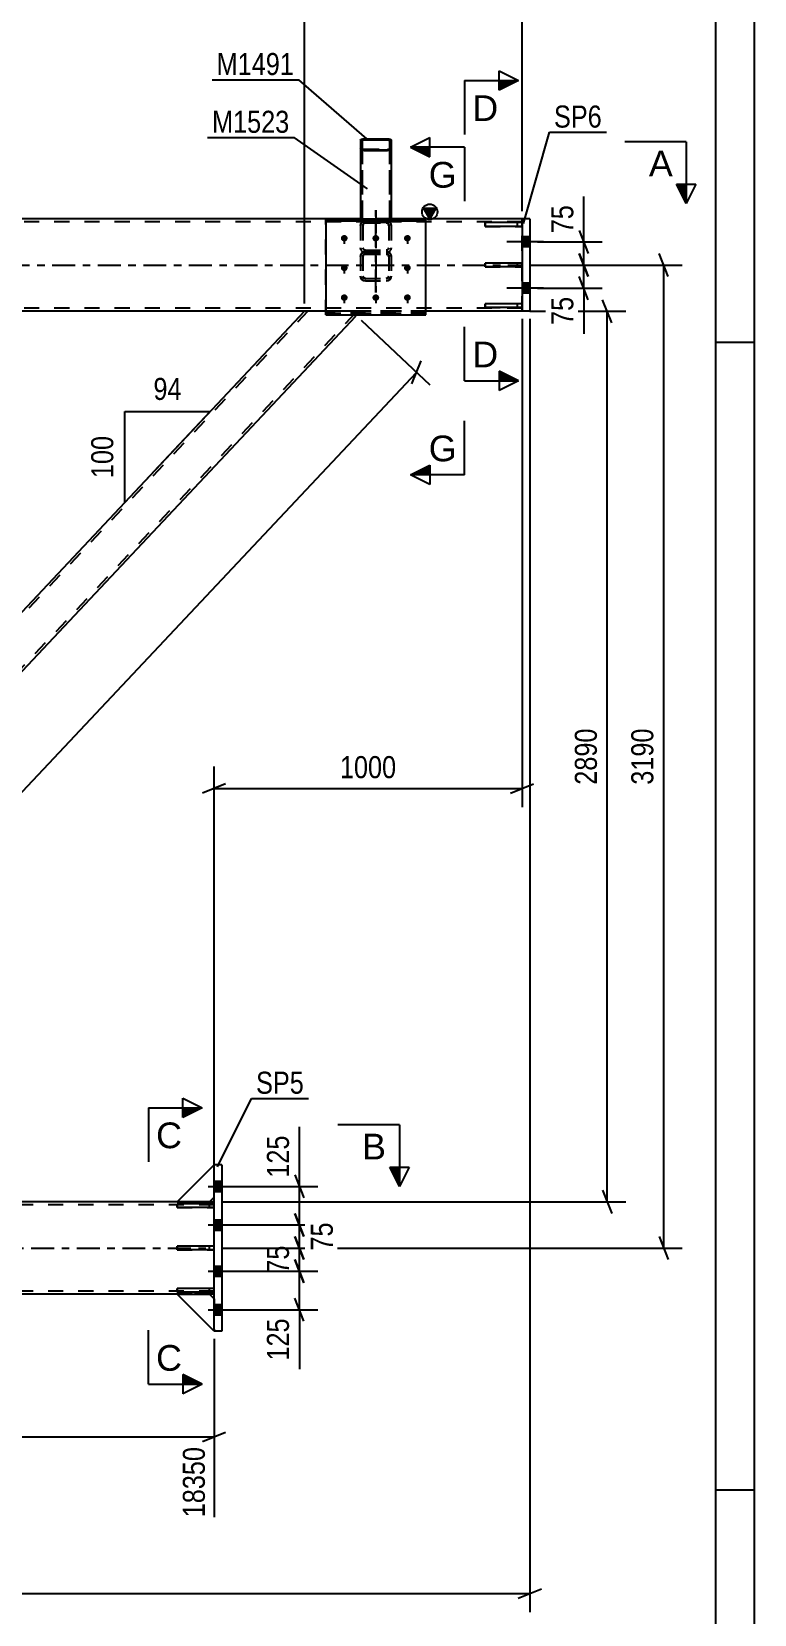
# Model space of a CAD drawing. Header units: millimetres. Extents: x -93 to 748, y -457 to 137.
# Drawn here: x 654.3 to 748.2, y -175.1 to 30.3 of the extents above; entities that cross this region are included whole.
import ezdxf

# ---------------------------------------------------------------- set-up
doc = ezdxf.new("R2010")
doc.units = ezdxf.units.MM
doc.linetypes.add('DXK_LINE_DOT2', pattern=[3.9198, 1.9599, -1.9599])
doc.linetypes.add('DXK_LINE_DOT3', pattern=[5.9187, 2.979, -0.9799, 0.9799, -0.9799])
doc.styles.add('Arial', font='ARIAL.TTF', dxfattribs={"height": 0.2})
doc.styles.add('Arial Narrow', font='ARIALN.TTF', dxfattribs={"height": 0.2})

# ---------------------------------------------------------------- blocks, each defined once
blk = doc.blocks.new('Unknown-761532223-1162')
at = {"color": 5, "linetype": 'Continuous'}
for p, q in [((748.16, -457.04), (748.16, 136.96)), ((743.16, -452.04), (743.16, 131.96)), ((748.16, -10.04), (743.16, -10.04)), ((748.16, -159.04), (743.16, -159.04))]:
    blk.add_line(p, q, dxfattribs=at)
blk = doc.blocks.new('Part-761532223-1603 - 1399')
at = {"color": 7, "linetype": 'DXK_LINE_DOT2'}
for p, q in [((718, -5.02), (713.2, -5.02)), ((713.2, -5.02), (713.2, -5.5)), ((713.2, -5.5), (718, -5.5)), ((717.4, -5.5), (717.4, -5.02)), ((718, -5.5), (718, -5.02))]:
    blk.add_line(p, q, dxfattribs=at)
blk = doc.blocks.new('Part-761532223-1457 - 1399')
at = {"color": 2, "linetype": 'Continuous'}
for p, q in [((697.04, 16.23), (697, 16.16)), ((697, 16.16), (697, 5.95)), ((697, 15.05), (697.04, 14.99)), ((697.14, 16.28), (697.04, 16.23)), ((697.04, 14.99), (697.14, 14.93)), ((697.3, 16.32), (697.14, 16.28)), ((697.14, 14.93), (697.3, 14.89)), ((697.24, 16.16), (697.26, 16.19)), ((697.24, 16.16), (697.24, 15.05)), ((697.26, 15.02), (697.24, 15.05)), ((697.26, 16.19), (697.31, 16.22)), ((697.31, 14.99), (697.26, 15.02)), ((697.48, 16.33), (697.3, 16.32)), ((697.3, 14.89), (697.48, 14.88)), ((697.31, 16.22), (697.39, 16.24)), ((697.39, 14.97), (697.31, 14.99)), ((697.39, 16.24), (697.48, 16.25)), ((697.48, 14.97), (697.39, 14.97)), ((697.48, 16.33), (700.52, 16.33)), ((697.48, 16.25), (700.52, 16.25)), ((697.48, 14.97), (700.52, 14.97)), ((697.48, 14.88), (700.52, 14.88)), ((700.7, 16.32), (700.52, 16.33)), ((700.52, 16.25), (700.61, 16.24)), ((700.61, 14.97), (700.52, 14.97)), ((700.52, 14.88), (700.7, 14.89)), ((700.61, 16.24), (700.69, 16.22)), ((700.69, 14.99), (700.61, 14.97)), ((700.69, 16.22), (700.74, 16.19)), ((700.74, 15.02), (700.69, 14.99)), ((700.86, 16.28), (700.7, 16.32)), ((700.7, 14.89), (700.86, 14.93)), ((700.74, 16.19), (700.76, 16.16)), ((700.76, 15.05), (700.74, 15.02)), ((700.76, 16.16), (700.76, 15.05)), ((700.96, 16.23), (700.86, 16.28)), ((700.86, 14.93), (700.96, 14.99)), ((701, 16.16), (700.96, 16.23)), ((700.96, 14.99), (701, 15.05)), ((701, 16.16), (701, 5.95))]:
    blk.add_line(p, q, dxfattribs=at)
at = {"color": 7, "linetype": 'DXK_LINE_DOT2'}
for p, q in [((697.24, 15.05), (697.24, 5.69)), ((700.76, 15.05), (700.76, 5.69)), ((701, 6), (697, 6)), ((697, 5.95), (697, 5.69)), ((697, 5.83), (697.24, 5.83)), ((697.04, 5.62), (697, 5.69)), ((697.14, 5.56), (697.04, 5.62)), ((697.3, 5.53), (697.14, 5.56)), ((697.24, 5.69), (697.26, 5.65)), ((697.26, 5.65), (697.31, 5.63)), ((697.48, 5.51), (697.3, 5.53)), ((697.31, 5.63), (697.39, 5.61)), ((697.39, 5.61), (697.48, 5.6)), ((697.48, 5.6), (700.52, 5.6)), ((700.52, 5.51), (697.48, 5.51)), ((700.52, 5.6), (700.61, 5.61)), ((700.7, 5.53), (700.52, 5.51)), ((700.61, 5.61), (700.69, 5.63)), ((700.69, 5.63), (700.74, 5.65)), ((700.86, 5.56), (700.7, 5.53)), ((700.74, 5.65), (700.76, 5.69)), ((700.76, 5.83), (701, 5.83)), ((700.96, 5.62), (700.86, 5.56)), ((701, 5.69), (700.96, 5.62)), ((701, 5.95), (701, 5.69))]:
    blk.add_line(p, q, dxfattribs=at)
blk = doc.blocks.new('Part-761532223-1462 - 1399')
at = {"color": 2, "linetype": 'Continuous'}
for p, q in [((697, 16.22), (697.04, 16.29)), ((697, 16.22), (697, 6)), ((697.04, 16.29), (697.14, 16.35)), ((697.14, 16.35), (697.3, 16.38)), ((697.3, 16.38), (697.48, 16.4)), ((697.48, 16.4), (700.52, 16.4)), ((700.52, 16.4), (700.7, 16.38)), ((700.7, 16.38), (700.86, 16.35)), ((700.86, 16.35), (700.96, 16.29)), ((700.96, 16.29), (701, 16.22)), ((701, 16.22), (701, 16.16))]:
    blk.add_line(p, q, dxfattribs=at)
at = {"color": 7, "linetype": 'DXK_LINE_DOT2'}
for p, q in [((697.04, 15.05), (697, 15.12)), ((697.14, 14.99), (697.04, 15.05)), ((697.3, 14.95), (697.14, 14.99)), ((697.26, 16.26), (697.24, 16.22)), ((697.24, 16.22), (697.24, 5.68)), ((697.24, 15.12), (697.26, 15.08)), ((697.31, 16.28), (697.26, 16.26)), ((697.26, 15.08), (697.31, 15.05)), ((697.48, 14.94), (697.3, 14.95)), ((697.39, 16.3), (697.31, 16.28)), ((697.31, 15.05), (697.39, 15.04)), ((697.48, 16.31), (697.39, 16.3)), ((697.39, 15.04), (697.48, 15.03)), ((697.48, 16.31), (700.52, 16.31)), ((697.48, 15.03), (700.52, 15.03)), ((697.48, 14.94), (700.52, 14.94)), ((700.61, 16.3), (700.52, 16.31)), ((700.52, 15.03), (700.61, 15.04)), ((700.7, 14.95), (700.52, 14.94)), ((700.69, 16.28), (700.61, 16.3)), ((700.61, 15.04), (700.69, 15.05)), ((700.74, 16.26), (700.69, 16.28)), ((700.69, 15.05), (700.74, 15.08)), ((700.86, 14.99), (700.7, 14.95)), ((700.76, 16.22), (700.74, 16.26)), ((700.74, 15.08), (700.76, 15.12)), ((700.76, 16.22), (700.76, 5.68)), ((700.96, 15.05), (700.86, 14.99)), ((701, 15.12), (700.96, 15.05)), ((701, 16.16), (701, 5.68)), ((701, 6), (697, 6)), ((697, 6), (697, 5.68)), ((697, 5.83), (697.24, 5.83)), ((697, 5.68), (697.04, 5.61)), ((697.04, 5.61), (697.14, 5.56)), ((697.14, 5.56), (697.3, 5.52)), ((697.26, 5.65), (697.24, 5.68)), ((697.31, 5.62), (697.26, 5.65)), ((697.3, 5.52), (697.48, 5.51)), ((697.39, 5.6), (697.31, 5.62)), ((697.48, 5.59), (697.39, 5.6)), ((697.48, 5.59), (700.52, 5.59)), ((697.48, 5.51), (700.52, 5.51)), ((700.61, 5.6), (700.52, 5.59)), ((700.52, 5.51), (700.7, 5.52)), ((700.69, 5.62), (700.61, 5.6)), ((700.74, 5.65), (700.69, 5.62)), ((700.7, 5.52), (700.86, 5.56)), ((700.76, 5.68), (700.74, 5.65)), ((700.76, 5.83), (701, 5.83)), ((700.86, 5.56), (700.96, 5.61)), ((700.96, 5.61), (701, 5.68))]:
    blk.add_line(p, q, dxfattribs=at)
blk = doc.blocks.new('Part-761532223-1617 - 1399')
at = {"color": 2, "linetype": 'Continuous'}
for p, q in [((673.2, -133.6), (677.4, -133.6)), ((678, -138.4), (673.2, -133.6)), ((677.4, -133.6), (678, -134.2))]:
    blk.add_line(p, q, dxfattribs=at)
at = {"color": 7, "linetype": 'DXK_LINE_DOT2'}
for p, q in [((678, -134.2), (678, -134.2)), ((678, -134.2), (678, -138.4)), ((678, -138.4), (678, -138.4))]:
    blk.add_line(p, q, dxfattribs=at)
blk = doc.blocks.new('Part-761532223-1629 - 1399')
at = {"color": 2, "linetype": 'Continuous'}
for p, q in [((705.5, 5.95), (692.5, 5.95)), ((692.5, 5.95), (692.5, -6.48)), ((692.5, 5.73), (705.5, 5.73)), ((705.5, -6.48), (705.5, 5.95)), ((692.5, -6.48), (705.5, -6.48))]:
    blk.add_line(p, q, dxfattribs=at)
at = {"color": 7, "linetype": 'DXK_LINE_DOT2'}
blk.add_line((692.5, -6.27), (705.5, -6.27), dxfattribs=at)
blk = doc.blocks.new('Part-761532223-1611 - 1399')
at = {"color": 2, "linetype": 'Continuous'}
for p, q in [((678, -116.8), (673.2, -121.6)), ((678, -121), (677.4, -121.6)), ((677.4, -121.6), (673.2, -121.6))]:
    blk.add_line(p, q, dxfattribs=at)
at = {"color": 7, "linetype": 'DXK_LINE_DOT2'}
for p, q in [((678, -121), (678, -116.8)), ((678, -116.8), (678, -116.8)), ((678, -116.8), (678, -116.8)), ((678, -121), (678, -121)), ((678, -121), (678, -121))]:
    blk.add_line(p, q, dxfattribs=at)
blk = doc.blocks.new('Bolt-761532223-1495 - 1399')
at = {"linetype": 'Continuous'}
for points in [[(678, -118.94), (678, -120.26), (679, -120.26), (679, -118.94)], [(678, -118.94), (678, -120.26), (679, -120.26), (679, -118.94)], [(678, -118.94), (678, -120.26), (679, -120.26), (679, -118.94)], [(678, -123.94), (678, -125.26), (679, -125.26), (679, -123.94)], [(678, -123.94), (678, -125.26), (679, -125.26), (679, -123.94)], [(678, -129.94), (678, -131.26), (679, -131.26), (679, -129.94)], [(678, -129.94), (678, -131.26), (679, -131.26), (679, -129.94)], [(678, -134.94), (678, -136.26), (679, -136.26), (679, -134.94)], [(678, -134.94), (678, -136.26), (679, -136.26), (679, -134.94)], [(678, -134.94), (678, -136.26), (679, -136.26), (679, -134.94)]]:
    blk.add_hatch(color=1, dxfattribs=at).paths.add_polyline_path(points)
at = {"color": 1, "linetype": 'Continuous'}
for p, q in [((678, -118.94), (679, -118.94)), ((678, -118.94), (679, -118.94)), ((678, -118.94), (679, -118.94)), ((677.24, -119.6), (682, -119.6)), ((677.24, -119.6), (682, -119.6)), ((677.24, -119.6), (682, -119.6)), ((678, -120.26), (679, -120.26)), ((678, -120.26), (679, -120.26)), ((678, -120.26), (679, -120.26)), ((677.24, -124.6), (682, -124.6)), ((677.24, -124.6), (682, -124.6)), ((678, -123.94), (679, -123.94)), ((678, -123.94), (679, -123.94)), ((678, -125.26), (679, -125.26)), ((678, -125.26), (679, -125.26)), ((677.24, -130.6), (682, -130.6)), ((677.24, -130.6), (682, -130.6)), ((678, -129.94), (679, -129.94)), ((678, -129.94), (679, -129.94)), ((678, -131.26), (679, -131.26)), ((678, -131.26), (679, -131.26)), ((678, -134.94), (679, -134.94)), ((678, -134.94), (679, -134.94)), ((678, -134.94), (679, -134.94)), ((677.24, -135.6), (682, -135.6)), ((677.24, -135.6), (682, -135.6)), ((677.24, -135.6), (682, -135.6)), ((678, -136.26), (679, -136.26)), ((678, -136.26), (679, -136.26)), ((678, -136.26), (679, -136.26))]:
    blk.add_line(p, q, dxfattribs=at)
blk = doc.blocks.new('Bolt-761532223-1496 - 1399')
at = {"linetype": 'Continuous'}
for points in [[(718, 3.66), (718, 2.34), (719, 2.34), (719, 3.66)], [(718, 3.66), (718, 2.34), (719, 2.34), (719, 3.66)], [(718, -2.34), (718, -3.66), (719, -3.66), (719, -2.34)], [(718, -2.34), (718, -3.66), (719, -3.66), (719, -2.34)]]:
    blk.add_hatch(color=1, dxfattribs=at).paths.add_polyline_path(points)
at = {"color": 1, "linetype": 'Continuous'}
for p, q in [((720.76, 3), (716, 3)), ((720.76, 3), (716, 3)), ((719, 3.66), (718, 3.66)), ((719, 3.66), (718, 3.66)), ((719, 2.34), (718, 2.34)), ((719, 2.34), (718, 2.34)), ((720.76, -3), (716, -3)), ((720.76, -3), (716, -3)), ((719, -2.34), (718, -2.34)), ((719, -2.34), (718, -2.34)), ((719, -3.66), (718, -3.66)), ((719, -3.66), (718, -3.66))]:
    blk.add_line(p, q, dxfattribs=at)
blk = doc.blocks.new('Bolt-761532223-1499 - 1399')
at = {"color": 1, "linetype": 'DXK_LINE_DOT2'}
for p, q in [((694.9, 3.87), (694.9, 2.74)), ((699, 3.87), (699, 2.74)), ((703.1, 3.87), (703.1, 2.74)), ((694.9, 0.02), (694.9, -1.12)), ((703.1, 0.02), (703.1, -1.12)), ((694.9, -3.83), (694.9, -4.97)), ((699, -3.83), (699, -4.97)), ((703.1, -3.83), (703.1, -4.97))]:
    blk.add_line(p, q, dxfattribs=at)
blk = doc.blocks.new('Bolt-761532223-1500 - 1399')
at = {"linetype": 'Continuous'}
for points in [[(694.9, 3.89), (694.99, 3.88), (695.08, 3.85), (695.16, 3.81), (695.23, 3.75), (695.28, 3.68), (695.32, 3.6), (695.34, 3.52), (695.34, 3.43), (695.32, 3.35), (695.28, 3.27), (695.23, 3.2), (695.16, 3.14), (695.08, 3.1), (694.99, 3.07), (694.9, 3.06), (694.81, 3.07), (694.72, 3.1), (694.64, 3.14), (694.57, 3.2), (694.52, 3.27), (694.48, 3.35), (694.46, 3.43), (694.46, 3.52), (694.48, 3.6), (694.52, 3.68), (694.57, 3.75), (694.64, 3.81), (694.72, 3.85), (694.81, 3.88)], [(699, 3.89), (699.09, 3.88), (699.18, 3.85), (699.26, 3.81), (699.33, 3.75), (699.38, 3.68), (699.42, 3.6), (699.44, 3.52), (699.44, 3.43), (699.42, 3.35), (699.38, 3.27), (699.33, 3.2), (699.26, 3.14), (699.18, 3.1), (699.09, 3.07), (699, 3.06), (698.91, 3.07), (698.82, 3.1), (698.74, 3.14), (698.67, 3.2), (698.62, 3.27), (698.58, 3.35), (698.56, 3.43), (698.56, 3.52), (698.58, 3.6), (698.62, 3.68), (698.67, 3.75), (698.74, 3.81), (698.82, 3.85), (698.91, 3.88)], [(703.1, 3.89), (703.19, 3.88), (703.28, 3.85), (703.36, 3.81), (703.43, 3.75), (703.48, 3.68), (703.52, 3.6), (703.54, 3.52), (703.54, 3.43), (703.52, 3.35), (703.48, 3.27), (703.43, 3.2), (703.36, 3.14), (703.28, 3.1), (703.19, 3.07), (703.1, 3.06), (703.01, 3.07), (702.92, 3.1), (702.84, 3.14), (702.77, 3.2), (702.72, 3.27), (702.68, 3.35), (702.66, 3.43), (702.66, 3.52), (702.68, 3.6), (702.72, 3.68), (702.77, 3.75), (702.84, 3.81), (702.92, 3.85), (703.01, 3.88)], [(694.9, 0.04), (694.99, 0.03), (695.08, 0), (695.16, -0.04), (695.23, -0.1), (695.28, -0.17), (695.32, -0.25), (695.34, -0.33), (695.34, -0.42), (695.32, -0.5), (695.28, -0.58), (695.23, -0.65), (695.16, -0.71), (695.08, -0.75), (694.99, -0.78), (694.9, -0.79), (694.81, -0.78), (694.72, -0.75), (694.64, -0.71), (694.57, -0.65), (694.52, -0.58), (694.48, -0.5), (694.46, -0.42), (694.46, -0.33), (694.48, -0.25), (694.52, -0.17), (694.57, -0.1), (694.64, -0.04), (694.72, 0), (694.81, 0.03)], [(703.1, 0.04), (703.19, 0.03), (703.28, 0), (703.36, -0.04), (703.43, -0.1), (703.48, -0.17), (703.52, -0.25), (703.54, -0.33), (703.54, -0.42), (703.52, -0.5), (703.48, -0.58), (703.43, -0.65), (703.36, -0.71), (703.28, -0.75), (703.19, -0.78), (703.1, -0.79), (703.01, -0.78), (702.92, -0.75), (702.84, -0.71), (702.77, -0.65), (702.72, -0.58), (702.68, -0.5), (702.66, -0.42), (702.66, -0.33), (702.68, -0.25), (702.72, -0.17), (702.77, -0.1), (702.84, -0.04), (702.92, 0), (703.01, 0.03)], [(694.9, -3.82), (694.99, -3.82), (695.08, -3.85), (695.16, -3.89), (695.23, -3.95), (695.28, -4.02), (695.32, -4.1), (695.34, -4.19), (695.34, -4.27), (695.32, -4.36), (695.28, -4.44), (695.23, -4.51), (695.16, -4.56), (695.08, -4.61), (694.99, -4.63), (694.9, -4.64), (694.81, -4.63), (694.72, -4.61), (694.64, -4.56), (694.57, -4.51), (694.52, -4.44), (694.48, -4.36), (694.46, -4.27), (694.46, -4.19), (694.48, -4.1), (694.52, -4.02), (694.57, -3.95), (694.64, -3.89), (694.72, -3.85), (694.81, -3.82)], [(699, -3.82), (699.09, -3.82), (699.18, -3.85), (699.26, -3.89), (699.33, -3.95), (699.38, -4.02), (699.42, -4.1), (699.44, -4.19), (699.44, -4.27), (699.42, -4.36), (699.38, -4.44), (699.33, -4.51), (699.26, -4.56), (699.18, -4.61), (699.09, -4.63), (699, -4.64), (698.91, -4.63), (698.82, -4.61), (698.74, -4.56), (698.67, -4.51), (698.62, -4.44), (698.58, -4.36), (698.56, -4.27), (698.56, -4.19), (698.58, -4.1), (698.62, -4.02), (698.67, -3.95), (698.74, -3.89), (698.82, -3.85), (698.91, -3.82)], [(703.1, -3.82), (703.19, -3.82), (703.28, -3.85), (703.36, -3.89), (703.43, -3.95), (703.48, -4.02), (703.52, -4.1), (703.54, -4.19), (703.54, -4.27), (703.52, -4.36), (703.48, -4.44), (703.43, -4.51), (703.36, -4.56), (703.28, -4.61), (703.19, -4.63), (703.1, -4.64), (703.01, -4.63), (702.92, -4.61), (702.84, -4.56), (702.77, -4.51), (702.72, -4.44), (702.68, -4.36), (702.66, -4.27), (702.66, -4.19), (702.68, -4.1), (702.72, -4.02), (702.77, -3.95), (702.84, -3.89), (702.92, -3.85), (703.01, -3.82)]]:
    blk.add_hatch(color=1, dxfattribs=at).paths.add_polyline_path(points)
at = {"color": 1, "linetype": 'Continuous'}
for p, q in [((694.9, 3.87), (694.9, 2.74)), ((699, 3.87), (699, 2.74)), ((703.1, 3.87), (703.1, 2.74)), ((694.9, 0.02), (694.9, -1.12)), ((703.1, 0.02), (703.1, -1.12)), ((694.9, -3.83), (694.9, -4.97)), ((699, -3.83), (699, -4.97)), ((703.1, -3.83), (703.1, -4.97))]:
    blk.add_line(p, q, dxfattribs=at)
blk = doc.blocks.new('Part-761532223-1605 - 1399')
at = {"color": 7, "linetype": 'DXK_LINE_DOT2'}
for p, q in [((718, 0.24), (713.2, 0.24)), ((713.2, 0.24), (713.2, -0.24)), ((717.4, -0.24), (717.4, 0.24)), ((718, -0.24), (718, 0.24)), ((713.2, -0.24), (718, -0.24))]:
    blk.add_line(p, q, dxfattribs=at)
blk = doc.blocks.new('Part-761532223-1587 - 1399')
at = {"color": 7, "linetype": 'DXK_LINE_DOT2'}
for p, q in [((678, -122), (-56, -122)), ((678, -121.6), (-18.36, -121.6)), ((677.4, -121.6), (673.2, -121.6)), ((678, -133.6), (678, -121.6)), ((678, -133.2), (-56, -133.2)), ((678, -133.6), (-36.75, -133.6)), ((677.4, -133.6), (673.2, -133.6))]:
    blk.add_line(p, q, dxfattribs=at)
at = {"color": 2, "linetype": 'Continuous'}
for p, q in [((673.2, -121.6), (456.6, -121.6)), ((678, -121.6), (677.4, -121.6)), ((673.2, -133.6), (465.5, -133.6)), ((678, -133.6), (677.4, -133.6))]:
    blk.add_line(p, q, dxfattribs=at)
at = {"color": 7, "linetype": 'DXK_LINE_DOT3'}
blk.add_line((-56, -127.6), (678, -127.6), dxfattribs=at)
blk = doc.blocks.new('Part-761532223-1602 - 1399')
at = {"linetype": 'Continuous'}
blk.add_hatch(color=2, dxfattribs=at).paths.add_polyline_path([(706, 6), (705.2, 7.4), (706.8, 7.4)])
at = {"color": 2, "linetype": 'Continuous'}
for p, q in [((706, 6), (705.2, 7.4)), ((705.2, 7.4), (706.8, 7.4)), ((706.8, 7.4), (706, 6)), ((697, 6), (461, 6)), ((718, 6), (701, 6)), ((692.5, -6), (465.5, -6)), ((718, -6), (705.5, -6))]:
    blk.add_line(p, q, dxfattribs=at)
at = {"color": 7, "linetype": 'DXK_LINE_DOT2'}
for p, q in [((718, 5.6), (0, 5.6)), ((701, 6), (697, 6)), ((718, -6), (718, 6)), ((718, -5.6), (0, -5.6)), ((718, -6), (328.48, -6)), ((705.5, -6), (692.5, -6))]:
    blk.add_line(p, q, dxfattribs=at)
at = {"color": 7, "linetype": 'DXK_LINE_DOT3'}
blk.add_line((0, 0), (718, 0), dxfattribs=at)
at = {"color": 2, "linetype": 'Continuous'}
blk.add_circle((706, 6.9), 1, dxfattribs=at)
blk = doc.blocks.new('Part-761532223-1604 - 1399')
at = {"color": 7, "linetype": 'DXK_LINE_DOT2'}
for p, q in [((718, 5.5), (713.2, 5.5)), ((713.2, 5.5), (713.2, 5.02)), ((713.2, 5.02), (718, 5.02)), ((717.4, 5.02), (717.4, 5.5)), ((718, 5.02), (718, 5.5))]:
    blk.add_line(p, q, dxfattribs=at)
blk = doc.blocks.new('Part-761532223-1606 - 1399')
at = {"color": 2, "linetype": 'Continuous'}
for p, q in [((713.2, -5.5), (713.2, -5.02)), ((718, -5.02), (713.2, -5.02)), ((718, -5.5), (713.2, -5.5)), ((718, -5.5), (718, -5.02))]:
    blk.add_line(p, q, dxfattribs=at)
at = {"color": 7, "linetype": 'DXK_LINE_DOT2'}
for p, q in [((717.4, -5.5), (717.4, -5.02)), ((718, -5.02), (718, -5.02)), ((718, -5.02), (718, -5.02)), ((718, -5.5), (718, -5.5)), ((718, -5.5), (718, -5.5))]:
    blk.add_line(p, q, dxfattribs=at)
blk = doc.blocks.new('Part-761532223-1607 - 1399')
at = {"color": 2, "linetype": 'Continuous'}
for p, q in [((713.2, 5.02), (713.2, 5.5)), ((718, 5.5), (713.2, 5.5)), ((718, 5.02), (713.2, 5.02)), ((718, 5.5), (718, 5.02))]:
    blk.add_line(p, q, dxfattribs=at)
at = {"color": 7, "linetype": 'DXK_LINE_DOT2'}
for p, q in [((717.4, 5.02), (717.4, 5.5)), ((718, 5.5), (718, 5.5)), ((718, 5.5), (718, 5.5)), ((718, 5.02), (718, 5.02)), ((718, 5.02), (718, 5.02))]:
    blk.add_line(p, q, dxfattribs=at)
blk = doc.blocks.new('Part-761532223-1608 - 1399')
at = {"color": 2, "linetype": 'Continuous'}
for p, q in [((713.2, -0.24), (713.2, 0.24)), ((718, 0.24), (713.2, 0.24)), ((718, 0.24), (718, -0.24)), ((718, -0.24), (713.2, -0.24))]:
    blk.add_line(p, q, dxfattribs=at)
at = {"color": 7, "linetype": 'DXK_LINE_DOT2'}
for p, q in [((717.4, -0.24), (717.4, 0.24)), ((718, 0.24), (718, 0.24)), ((718, 0.24), (718, 0.24)), ((718, -0.24), (718, -0.24)), ((718, -0.24), (718, -0.24))]:
    blk.add_line(p, q, dxfattribs=at)
blk = doc.blocks.new('Part-761532223-1614 - 1399')
at = {"color": 7, "linetype": 'DXK_LINE_DOT2'}
for p, q in [((678, -116.8), (673.2, -121.6)), ((678, -121), (678, -116.8)), ((677.4, -121.6), (678, -121)), ((673.2, -121.6), (677.4, -121.6))]:
    blk.add_line(p, q, dxfattribs=at)
blk = doc.blocks.new('Part-761532223-1620 - 1399')
at = {"color": 7, "linetype": 'DXK_LINE_DOT2'}
for p, q in [((673.2, -133.6), (677.4, -133.6)), ((678, -138.4), (673.2, -133.6)), ((677.4, -133.6), (678, -134.2)), ((678, -134.2), (678, -138.4))]:
    blk.add_line(p, q, dxfattribs=at)
blk = doc.blocks.new('Part-761532223-1621 - 1399')
at = {"color": 7, "linetype": 'DXK_LINE_DOT2'}
for p, q in [((678, -132.86), (673.2, -132.86)), ((673.2, -132.86), (673.2, -133.34)), ((673.2, -133.34), (678, -133.34)), ((677.4, -133.34), (677.4, -132.86)), ((678, -133.34), (678, -132.86))]:
    blk.add_line(p, q, dxfattribs=at)
blk = doc.blocks.new('Part-761532223-1622 - 1399')
at = {"color": 7, "linetype": 'DXK_LINE_DOT2'}
for p, q in [((678, -121.86), (673.2, -121.86)), ((673.2, -121.86), (673.2, -122.34)), ((673.2, -122.34), (678, -122.34)), ((677.4, -122.34), (677.4, -121.86)), ((678, -122.34), (678, -121.86))]:
    blk.add_line(p, q, dxfattribs=at)
blk = doc.blocks.new('Part-761532223-1626 - 1399')
at = {"color": 7, "linetype": 'DXK_LINE_DOT2'}
for p, q in [((692.5, -6.48), (692.5, 5.95)), ((692.5, 5.95), (705.5, 5.95)), ((692.5, 5.73), (705.5, 5.73)), ((705.5, -6.48), (705.5, 5.95)), ((705.5, -6.27), (692.5, -6.27)), ((705.5, -6.48), (692.5, -6.48))]:
    blk.add_line(p, q, dxfattribs=at)
blk = doc.blocks.new('Part-761532223-1630 - 1399')
at = {"color": 7, "linetype": 'DXK_LINE_DOT3'}
blk.add_line((699, -3.58), (699, 7.12), dxfattribs=at)
at = {"color": 7, "linetype": 'DXK_LINE_DOT2'}
for p, q in [((697.05, 5.41), (697, 5.14)), ((697, 5.14), (697, -1.44)), ((697.32, 5.14), (697.34, 5.27)), ((697.32, 5.14), (697.32, -1.44)), ((697.64, 5.83), (697.4, 5.77)), ((697.52, 5.46), (697.64, 5.49)), ((697.64, 5.83), (700.36, 5.83)), ((697.64, 5.49), (700.36, 5.49)), ((700.6, 5.77), (700.36, 5.83)), ((700.36, 5.49), (700.48, 5.46)), ((700.66, 5.27), (700.68, 5.14)), ((700.68, 5.14), (700.68, -1.44)), ((701, 5.14), (700.95, 5.41)), ((701, 5.14), (701, -1.44)), ((697, 2.25), (697.05, 1.99)), ((697.34, 2.12), (697.32, 2.25)), ((700.68, 2.25), (700.66, 2.12)), ((700.95, 1.99), (701, 2.25)), ((697, 1.12), (697.05, 1.35)), ((697.05, 1.35), (697.19, 1.55)), ((697.19, 1.55), (697.4, 1.68)), ((697.34, 1.24), (697.32, 1.12)), ((697.41, 1.33), (697.34, 1.24)), ((697.4, 1.68), (697.64, 1.72)), ((697.4, 1.62), (697.64, 1.57)), ((697.52, 1.4), (697.41, 1.33)), ((697.64, 1.91), (697.52, 1.94)), ((697.64, 1.42), (697.52, 1.4)), ((697.64, 1.91), (700.36, 1.91)), ((697.64, 1.72), (700.36, 1.72)), ((697.64, 1.57), (700.36, 1.57)), ((697.64, 1.42), (700.36, 1.42)), ((700.48, 1.94), (700.36, 1.91)), ((700.36, 1.72), (700.6, 1.68)), ((700.36, 1.57), (700.6, 1.62)), ((700.48, 1.4), (700.36, 1.42)), ((700.59, 1.33), (700.48, 1.4)), ((700.66, 1.24), (700.59, 1.33)), ((700.6, 1.68), (700.81, 1.55)), ((700.68, 1.12), (700.66, 1.24)), ((700.81, 1.55), (700.95, 1.35)), ((700.95, 1.35), (701, 1.12)), ((697.05, -1.67), (697, -1.44)), ((697.19, -1.86), (697.05, -1.67)), ((697.4, -1.99), (697.19, -1.86)), ((697.32, -1.44), (697.34, -1.55)), ((697.34, -1.55), (697.41, -1.65)), ((697.64, -2.04), (697.4, -1.99)), ((697.41, -1.65), (697.52, -1.71)), ((697.52, -1.71), (697.64, -1.74)), ((697.64, -1.74), (700.36, -1.74)), ((697.64, -2.04), (700.36, -2.04)), ((700.36, -1.74), (700.48, -1.71)), ((700.6, -1.99), (700.36, -2.04)), ((700.48, -1.71), (700.59, -1.65)), ((700.59, -1.65), (700.66, -1.55)), ((700.81, -1.86), (700.6, -1.99)), ((700.66, -1.55), (700.68, -1.44)), ((700.95, -1.67), (700.81, -1.86)), ((701, -1.44), (700.95, -1.67))]:
    blk.add_line(p, q, dxfattribs=at)
for centre, radius, start, end in [((697.67, 5.17), 0.662, 114.32, 159.2417), ((697.65, 5.16), 0.331, 114.32, 159.2417), ((700.35, 5.16), 0.331, 20.7583, 65.68), ((700.33, 5.17), 0.662, 20.7583, 65.68), ((697.65, 2.24), 0.331, 200.7583, 245.68), ((700.35, 2.24), 0.331, 294.32, 339.2417), ((697.67, 2.22), 0.662, 200.7583, 245.68), ((700.33, 2.22), 0.662, 294.32, 339.2417)]:
    blk.add_arc(centre, radius, start, end, dxfattribs=at)
blk = doc.blocks.new('Part-761532223-1676 - 1399')
at = {"color": 7, "linetype": 'DXK_LINE_DOT3'}
blk.add_line((699, 7.12), (699, -3.58), dxfattribs=at)
at = {"color": 7, "linetype": 'DXK_LINE_DOT2'}
for p, q in [((697, 5.14), (697.05, 5.41)), ((697, 5.14), (697, -1.44)), ((697.34, 5.28), (697.32, 5.14)), ((697.32, 5.14), (697.32, -1.44)), ((697.4, 5.77), (697.64, 5.83)), ((697.64, 5.49), (697.52, 5.46)), ((697.64, 5.83), (700.36, 5.83)), ((697.64, 5.49), (700.36, 5.49)), ((700.36, 5.83), (700.6, 5.77)), ((700.48, 5.46), (700.36, 5.49)), ((700.68, 5.14), (700.66, 5.28)), ((700.68, 5.14), (700.68, -1.44)), ((700.95, 5.41), (701, 5.14)), ((701, 5.14), (701, -1.44)), ((697.05, 1.99), (697, 2.25)), ((697.32, 2.25), (697.34, 2.12)), ((700.66, 2.12), (700.68, 2.25)), ((701, 2.25), (700.95, 1.99)), ((697.05, 1.35), (697, 1.12)), ((697.19, 1.55), (697.05, 1.35)), ((697.4, 1.68), (697.19, 1.55)), ((697.32, 1.12), (697.34, 1.24)), ((697.34, 1.24), (697.41, 1.33)), ((697.64, 1.72), (697.4, 1.68)), ((697.64, 1.57), (697.4, 1.62)), ((697.41, 1.33), (697.52, 1.4)), ((697.52, 1.94), (697.64, 1.91)), ((697.52, 1.4), (697.64, 1.42)), ((697.64, 1.91), (700.36, 1.91)), ((697.64, 1.72), (700.36, 1.72)), ((697.64, 1.57), (700.36, 1.57)), ((697.64, 1.42), (700.36, 1.42)), ((700.36, 1.91), (700.48, 1.94)), ((700.6, 1.68), (700.36, 1.72)), ((700.6, 1.62), (700.36, 1.57)), ((700.36, 1.42), (700.48, 1.4)), ((700.48, 1.4), (700.59, 1.33)), ((700.59, 1.33), (700.66, 1.24)), ((700.81, 1.55), (700.6, 1.68)), ((700.66, 1.24), (700.68, 1.12)), ((700.95, 1.35), (700.81, 1.55)), ((701, 1.12), (700.95, 1.35)), ((697, -1.44), (697.05, -1.67)), ((697.05, -1.67), (697.19, -1.86)), ((697.19, -1.86), (697.4, -1.99)), ((697.34, -1.55), (697.32, -1.44)), ((697.41, -1.65), (697.34, -1.55)), ((697.4, -1.99), (697.64, -2.04)), ((697.52, -1.71), (697.41, -1.65)), ((697.64, -1.74), (697.52, -1.71)), ((697.64, -1.74), (700.36, -1.74)), ((697.64, -2.04), (700.36, -2.04)), ((700.48, -1.71), (700.36, -1.74)), ((700.36, -2.04), (700.6, -1.99)), ((700.59, -1.65), (700.48, -1.71)), ((700.66, -1.55), (700.59, -1.65)), ((700.6, -1.99), (700.81, -1.86)), ((700.68, -1.44), (700.66, -1.55)), ((700.81, -1.86), (700.95, -1.67)), ((700.95, -1.67), (701, -1.44))]:
    blk.add_line(p, q, dxfattribs=at)
for centre, radius, start, end in [((697.67, 5.17), 0.662, 114.32, 159.2417), ((697.65, 5.16), 0.331, 114.32, 159.2417), ((700.35, 5.16), 0.331, 20.7583, 65.68), ((700.33, 5.17), 0.662, 20.7583, 65.68), ((697.65, 2.24), 0.331, 200.7583, 245.68), ((700.35, 2.24), 0.331, 294.32, 339.2417), ((697.67, 2.22), 0.662, 200.7583, 245.68), ((700.33, 2.22), 0.662, 294.32, 339.2417)]:
    blk.add_arc(centre, radius, start, end, dxfattribs=at)
blk = doc.blocks.new('Part-761532223-1735 - 1399')
at = {"color": 7, "linetype": 'DXK_LINE_DOT2'}
for p, q in [((690.17, -6), (581.64, -121.41)), ((696.36, -6), (689.73, -6)), ((696.36, -6.48), (696.36, -6)), ((696.36, -6.19), (587.83, -121.6))]:
    blk.add_line(p, q, dxfattribs=at)
at = {"color": 2, "linetype": 'Continuous'}
for p, q in [((689.73, -6), (639, -59.95)), ((696.36, -6.66), (588.27, -121.6)), ((696.36, -6.66), (696.36, -6.48))]:
    blk.add_line(p, q, dxfattribs=at)
blk = doc.blocks.new('Part-761532223-1828 - 1399')
at = {"color": 2, "linetype": 'Continuous'}
for p, q in [((719, 6), (718, 6)), ((718, 6), (718, -6)), ((719, 6), (719, -6)), ((719, -6), (718, -6))]:
    blk.add_line(p, q, dxfattribs=at)
blk = doc.blocks.new('Part-761532223-1843 - 1399')
at = {"color": 2, "linetype": 'Continuous'}
for p, q in [((678, -138.4), (678, -116.8)), ((679, -116.8), (678, -116.8)), ((679, -116.8), (679, -138.4)), ((679, -138.4), (678, -138.4))]:
    blk.add_line(p, q, dxfattribs=at)
blk = doc.blocks.new('Part-761532223-1888 - 1399')
at = {"color": 2, "linetype": 'Continuous'}
for p, q in [((673.2, -127.84), (673.2, -127.36)), ((678, -127.36), (673.2, -127.36)), ((678, -127.84), (678, -127.36)), ((678, -127.84), (673.2, -127.84))]:
    blk.add_line(p, q, dxfattribs=at)
at = {"color": 7, "linetype": 'DXK_LINE_DOT2'}
for p, q in [((677.4, -127.84), (677.4, -127.36)), ((678, -127.36), (678, -127.36)), ((678, -127.36), (678, -127.36)), ((678, -127.84), (678, -127.84)), ((678, -127.84), (678, -127.84))]:
    blk.add_line(p, q, dxfattribs=at)
blk = doc.blocks.new('Part-761532223-1889 - 1399')
at = {"color": 2, "linetype": 'Continuous'}
for p, q in [((673.2, -122.34), (673.2, -121.86)), ((678, -121.86), (673.2, -121.86)), ((678, -122.34), (673.2, -122.34)), ((678, -122.34), (678, -121.86))]:
    blk.add_line(p, q, dxfattribs=at)
at = {"color": 7, "linetype": 'DXK_LINE_DOT2'}
for p, q in [((677.4, -122.34), (677.4, -121.86)), ((678, -121.86), (678, -121.86)), ((678, -121.86), (678, -121.86)), ((678, -122.34), (678, -122.34)), ((678, -122.34), (678, -122.34))]:
    blk.add_line(p, q, dxfattribs=at)
blk = doc.blocks.new('Part-761532223-1890 - 1399')
at = {"color": 2, "linetype": 'Continuous'}
for p, q in [((673.2, -133.34), (673.2, -132.86)), ((678, -132.86), (673.2, -132.86)), ((678, -133.34), (673.2, -133.34)), ((678, -133.34), (678, -132.86))]:
    blk.add_line(p, q, dxfattribs=at)
at = {"color": 7, "linetype": 'DXK_LINE_DOT2'}
for p, q in [((677.4, -133.34), (677.4, -132.86)), ((678, -132.86), (678, -132.86)), ((678, -132.86), (678, -132.86)), ((678, -133.34), (678, -133.34)), ((678, -133.34), (678, -133.34))]:
    blk.add_line(p, q, dxfattribs=at)
blk = doc.blocks.new('Part-761532223-1891 - 1399')
at = {"color": 7, "linetype": 'DXK_LINE_DOT2'}
for p, q in [((678, -127.36), (673.2, -127.36)), ((673.2, -127.36), (673.2, -127.84)), ((677.4, -127.84), (677.4, -127.36)), ((678, -127.84), (678, -127.36)), ((673.2, -127.84), (678, -127.84))]:
    blk.add_line(p, q, dxfattribs=at)
blk = doc.blocks.new('StraightDimension-761532223-2163 - 1399')
at = {"color": 7, "linetype": 'Continuous'}
for p, q in [((719, 0), (738.79, 0)), ((736.99, -1.5), (735.79, 1.5)), ((736.39, -127.6), (736.39, 0)), ((735.79, -126.1), (736.99, -129.1)), ((679, -127.6), (738.79, -127.6))]:
    blk.add_line(p, q, dxfattribs=at)
at = {"color": 0}
blk.add_wipeout([(735.64, -59.54), (731.44, -59.54), (731.44, -68.06), (735.64, -68.06)], dxfattribs=at)
at = {"color": 3, "style": 'Arial Narrow'}
blk.add_text('3190', height=2.863, rotation=90.0002, dxfattribs=at).set_placement((735.04, -67.46))
blk = doc.blocks.new('StraightDimension-761532223-21680 - 1399')
at = {"color": 7, "linetype": 'Continuous'}
for p, q in [((689.73, -5), (689.73, 43.07)), ((718, 7), (718, 43.07)), ((691.23, 33.23), (688.23, 32.03)), ((716.5, 32.03), (719.5, 33.23)), ((689.73, 32.63), (718, 32.63))]:
    blk.add_line(p, q, dxfattribs=at)
at = {"color": 0, "linetype": 'Continuous'}
blk.add_wipeout([(717.4, 43.67), (713.2, 43.67), (713.2, 33.33), (717.4, 33.33)], dxfattribs=at)
at = {"color": 0}
blk.add_wipeout([(707.21, 33.38), (707.21, 37.58), (700.52, 37.58), (700.52, 33.38)], dxfattribs=at)
at = {"color": 3, "linetype": 'Continuous', "style": 'Arial Narrow'}
blk.add_text('17950', height=2.863, rotation=90.0002, dxfattribs=at).set_placement((716.8, 33.93))
at = {"color": 3, "style": 'Arial Narrow'}
blk.add_text('707', height=2.863, dxfattribs=at).set_placement((701.12, 33.98))
blk = doc.blocks.new('StraightDimension-761532223-2150 - 1399')
at = {"color": 7, "linetype": 'Continuous'}
for p, q in [((719, -7), (719, -174.85)), ((-57, -172.45), (719, -172.45)), ((717.5, -173.05), (720.5, -171.85))]:
    blk.add_line(p, q, dxfattribs=at)
blk = doc.blocks.new('StraightDimension-761532223-2542 - 1399')
at = {"color": 7, "linetype": 'Continuous'}
for p, q in [((718, -7), (718, -70.36)), ((678, -120.6), (678, -65.11)), ((679.5, -67.36), (676.5, -68.56)), ((716.5, -68.56), (719.5, -67.36)), ((678, -67.96), (718, -67.96))]:
    blk.add_line(p, q, dxfattribs=at)
at = {"color": 0}
blk.add_wipeout([(702.26, -67.21), (702.26, -63.01), (693.74, -63.01), (693.74, -67.21)], dxfattribs=at)
at = {"color": 3, "style": 'Arial Narrow'}
blk.add_text('1000', height=2.863, dxfattribs=at).set_placement((694.34, -66.61))
blk = doc.blocks.new('StraightDimension-761532223-26568 - 1399')
at = {"color": 7, "linetype": 'Continuous'}
for p, q in [((688.47, -126.1), (689.67, -129.1)), ((679, -127.6), (691.47, -127.6)), ((689.67, -132.1), (688.47, -129.1)), ((689.07, -130.6), (689.07, -127.6)), ((680, -130.6), (691.47, -130.6))]:
    blk.add_line(p, q, dxfattribs=at)
at = {"color": 0}
blk.add_wipeout([(688.32, -126.67), (684.12, -126.67), (684.12, -131.53), (688.32, -131.53)], dxfattribs=at)
at = {"color": 3, "style": 'Arial Narrow'}
blk.add_text('75', height=2.863, rotation=90.0002, dxfattribs=at).set_placement((687.72, -130.93))
blk = doc.blocks.new('StraightDimension-761532223-2050 - 1399')
at = {"color": 7, "linetype": 'Continuous'}
for p, q in [((719, -6), (731.46, -6)), ((729.66, -7.5), (728.46, -4.5)), ((729.06, -121.6), (729.06, -6)), ((728.46, -120.1), (729.66, -123.1)), ((679, -121.6), (731.46, -121.6))]:
    blk.add_line(p, q, dxfattribs=at)
at = {"color": 0}
blk.add_wipeout([(728.31, -59.54), (724.11, -59.54), (724.11, -68.06), (728.31, -68.06)], dxfattribs=at)
at = {"color": 3, "style": 'Arial Narrow'}
blk.add_text('2890', height=2.863, rotation=90.0002, dxfattribs=at).set_placement((727.71, -67.46))
blk = doc.blocks.new('StraightDimension-761532223-2133 - 1399')
at = {"color": 7, "linetype": 'Continuous'}
for p, q in [((697.09, -7.17), (706.03, -15.57)), ((596.1, -128.96), (704.28, -13.93)), ((703.69, -15.43), (704.87, -12.43))]:
    blk.add_line(p, q, dxfattribs=at)
blk = doc.blocks.new('StraightDimension-761532223-21681 - 1399')
at = {"color": 7, "linetype": 'Continuous'}
blk.add_line((689.73, -5), (689.73, 43.07), dxfattribs=at)
blk = doc.blocks.new('StraightDimension-761532223-21875 - 1399')
at = {"color": 7, "linetype": 'Continuous'}
for p, q in [((725.4, 4.5), (726.6, 1.5)), ((720, 3), (728.4, 3)), ((726, 0), (726, 3)), ((719, 0), (728.4, 0)), ((726.6, -1.5), (725.4, 1.5))]:
    blk.add_line(p, q, dxfattribs=at)
at = {"color": 0}
blk.add_wipeout([(725.25, 8.38), (721.05, 8.38), (721.05, 3.52), (725.25, 3.52)], dxfattribs=at)
at = {"color": 7, "linetype": 'Continuous'}
blk.add_line((726, 3), (726, 8.91), dxfattribs=at)
blk.add_line((726, 3), (726, 8.91), dxfattribs=at)
at = {"color": 3, "style": 'Arial Narrow'}
blk.add_text('75', height=2.863, rotation=90.0002, dxfattribs=at).set_placement((724.65, 4.12))
blk = doc.blocks.new('StraightDimension-761532223-21876 - 1399')
at = {"color": 7, "linetype": 'Continuous'}
for p, q in [((719, 0), (728.4, 0)), ((725.4, 1.5), (726.6, -1.5)), ((726, -3), (726, 0)), ((726.6, -4.5), (725.4, -1.5)), ((720, -3), (728.4, -3))]:
    blk.add_line(p, q, dxfattribs=at)
at = {"color": 0}
blk.add_wipeout([(725.25, -3.53), (721.05, -3.53), (721.05, -8.38), (725.25, -8.38)], dxfattribs=at)
at = {"color": 7, "linetype": 'Continuous'}
blk.add_line((726, -3), (726, -8.91), dxfattribs=at)
blk.add_line((726, -3), (726, -8.91), dxfattribs=at)
at = {"color": 3, "style": 'Arial Narrow'}
blk.add_text('75', height=2.863, rotation=90.0002, dxfattribs=at).set_placement((724.65, -7.78))
blk = doc.blocks.new('AngleDimension-761532223-21952 - 1399')
at = {"color": 7, "linetype": 'Continuous'}
for p, q in [((666.4, -19.01), (677.49, -19.01)), ((666.4, -30.82), (677.49, -19.01)), ((666.4, -30.82), (666.4, -19.01)), ((670.19, -26.79), (677.49, -19.01))]:
    blk.add_line(p, q, dxfattribs=at)
at = {"color": 0}
for points in [[(674.37, -18.11), (674.37, -13.91), (669.52, -13.91), (669.52, -18.11)], [(665.5, -21.57), (661.3, -21.57), (661.3, -28.26), (665.5, -28.26)]]:
    blk.add_wipeout(points, dxfattribs=at)
at = {"color": 3, "style": 'Arial Narrow'}
blk.add_text('94', height=2.863, dxfattribs=at).set_placement((670.12, -17.51))
blk.add_text('100', height=2.863, rotation=90.0002, dxfattribs=at).set_placement((664.9, -27.66))
blk = doc.blocks.new('StraightDimension-761532223-26236 - 1399')
at = {"color": 7, "linetype": 'Continuous'}
for p, q in [((678, -139.4), (678, -162.55)), ((676.5, -152.71), (679.5, -151.51)), ((581.64, -152.11), (678, -152.11))]:
    blk.add_line(p, q, dxfattribs=at)
at = {"color": 0, "linetype": 'Continuous'}
blk.add_wipeout([(677.4, -152.81), (673.2, -152.81), (673.2, -163.15), (677.4, -163.15)], dxfattribs=at)
at = {"color": 3, "linetype": 'Continuous', "style": 'Arial Narrow'}
blk.add_text('18350', height=2.863, rotation=90.0002, dxfattribs=at).set_placement((676.8, -162.55))
blk = doc.blocks.new('StraightDimension-761532223-26566 - 1399')
at = {"color": 7, "linetype": 'Continuous'}
for p, q in [((688.47, -118.1), (689.67, -121.1)), ((680, -119.6), (691.47, -119.6)), ((689.07, -124.6), (689.07, -119.6)), ((689.67, -126.1), (688.47, -123.1)), ((680, -124.6), (691.47, -124.6))]:
    blk.add_line(p, q, dxfattribs=at)
at = {"color": 0}
blk.add_wipeout([(688.32, -112.39), (684.12, -112.39), (684.12, -119.07), (688.32, -119.07)], dxfattribs=at)
at = {"color": 7, "linetype": 'Continuous'}
blk.add_line((689.07, -119.6), (689.07, -111.87), dxfattribs=at)
blk.add_line((689.07, -119.6), (689.07, -111.87), dxfattribs=at)
at = {"color": 3, "style": 'Arial Narrow'}
blk.add_text('125', height=2.863, rotation=90.0002, dxfattribs=at).set_placement((687.72, -118.47))
blk = doc.blocks.new('StraightDimension-761532223-26567 - 1399')
at = {"color": 7, "linetype": 'Continuous'}
for p, q in [((688.47, -123.1), (689.67, -126.1)), ((680, -124.6), (691.92, -124.6)), ((689.07, -127.6), (689.07, -124.6)), ((689.67, -129.1), (688.47, -126.1)), ((679, -127.6), (691.92, -127.6))]:
    blk.add_line(p, q, dxfattribs=at)
at = {"color": 0}
blk.add_wipeout([(694.02, -123.67), (689.82, -123.67), (689.82, -128.53), (694.02, -128.53)], dxfattribs=at)
at = {"color": 3, "style": 'Arial Narrow'}
blk.add_text('75', height=2.863, rotation=90.0002, dxfattribs=at).set_placement((693.42, -127.93))
blk = doc.blocks.new('StraightDimension-761532223-26569 - 1399')
at = {"color": 7, "linetype": 'Continuous'}
for p, q in [((688.47, -129.1), (689.67, -132.1)), ((680, -130.6), (691.47, -130.6)), ((689.07, -135.6), (689.07, -130.6)), ((689.67, -137.1), (688.47, -134.1)), ((680, -135.6), (691.47, -135.6))]:
    blk.add_line(p, q, dxfattribs=at)
at = {"color": 0}
blk.add_wipeout([(688.32, -136.12), (684.12, -136.12), (684.12, -142.81), (688.32, -142.81)], dxfattribs=at)
at = {"color": 7, "linetype": 'Continuous'}
blk.add_line((689.07, -135.6), (689.07, -143.33), dxfattribs=at)
blk.add_line((689.07, -135.6), (689.07, -143.33), dxfattribs=at)
at = {"color": 3, "style": 'Arial Narrow'}
blk.add_text('125', height=2.863, rotation=90.0002, dxfattribs=at).set_placement((687.72, -142.21))
blk = doc.blocks.new('Mark-761532223-1453 - 1399')
at = {"color": 0}
blk.add_wipeout([(687.78, 17.16), (687.78, 20.16), (677.73, 20.16), (677.73, 17.16)], dxfattribs=at)
blk.add_wipeout([(687.78, 17.16), (687.78, 20.16), (677.73, 20.16), (677.73, 17.16)], dxfattribs=at)
at = {"color": 30, "linetype": 'Continuous'}
for p in [(677.13, 16.56), (697.9, 9.87)]:
    blk.add_line(p, (688.38, 16.56), dxfattribs=at)
at = {"color": 3, "style": 'Arial Narrow'}
blk.add_text('M1523', height=2.863, dxfattribs=at).set_placement((677.73, 17.16))
blk = doc.blocks.new('Mark-761532223-1458 - 1399')
at = {"color": 0}
blk.add_wipeout([(688.39, 24.66), (688.39, 27.66), (678.33, 27.66), (678.33, 24.66)], dxfattribs=at)
blk.add_wipeout([(688.39, 24.66), (688.39, 27.66), (678.33, 27.66), (678.33, 24.66)], dxfattribs=at)
at = {"color": 30, "linetype": 'Continuous'}
for p in [(677.73, 24.06), (697.84, 16.4)]:
    blk.add_line(p, (688.99, 24.06), dxfattribs=at)
at = {"color": 3, "style": 'Arial Narrow'}
blk.add_text('M1491', height=2.863, dxfattribs=at).set_placement((678.33, 24.66))
blk = doc.blocks.new('SectionMark-761532223-3379 - 1399')
at = {"color": 6, "linetype": 'Continuous'}
for p, q in [((673.96, -108.14), (676.46, -109.39)), ((669.46, -109.39), (676.46, -109.39)), ((669.46, -145.28), (676.46, -145.28)), ((676.46, -145.28), (673.96, -146.53))]:
    blk.add_line(p, q, dxfattribs=at)
at = {"color": 0, "linetype": 'Continuous'}
for points in [[(673.83, -114.64), (673.83, -111.14), (670.46, -111.14), (670.46, -114.64)], [(673.83, -143.53), (673.83, -140.03), (670.46, -140.03), (670.46, -143.53)]]:
    blk.add_wipeout(points, dxfattribs=at)
at = {"linetype": 'Continuous'}
for points in [[(673.96, -110.64), (673.96, -109.39), (676.46, -109.39)], [(673.96, -145.28), (673.96, -144.03), (676.46, -145.28)]]:
    blk.add_hatch(color=6, dxfattribs=at).paths.add_polyline_path(points)
at = {"color": 6, "linetype": 'Continuous'}
for p, q in [((673.96, -110.64), (673.96, -108.14)), ((669.46, -109.39), (669.46, -116.39)), ((676.46, -109.39), (673.96, -110.64)), ((669.46, -145.28), (669.46, -138.28)), ((676.46, -145.28), (673.96, -144.03)), ((673.96, -144.03), (673.96, -146.53))]:
    blk.add_line(p, q, dxfattribs=at)
at = {"color": 3, "linetype": 'Continuous', "style": 'Arial'}
for p in [(670.46, -114.64), (670.46, -143.53)]:
    blk.add_text('C', height=3.34, dxfattribs=at).set_placement(p)
blk = doc.blocks.new('Mark-761532223-1824 - 1399')
at = {"color": 0}
blk.add_wipeout([(728.36, 17.84), (728.36, 20.84), (722.14, 20.84), (722.14, 17.84)], dxfattribs=at)
blk.add_wipeout([(728.36, 17.84), (728.36, 20.84), (722.14, 20.84), (722.14, 17.84)], dxfattribs=at)
at = {"color": 30, "linetype": 'Continuous'}
for p, q in [((718.17, 5.37), (721.54, 17.24)), ((721.54, 17.24), (728.96, 17.24))]:
    blk.add_line(p, q, dxfattribs=at)
at = {"color": 3, "style": 'Arial Narrow'}
blk.add_text('SP6', height=2.863, dxfattribs=at).set_placement((722.14, 17.84))
blk = doc.blocks.new('SectionMark-761532223-3417 - 1399')
at = {"color": 6, "linetype": 'Continuous'}
for p in [(739.32, 16), (740.57, 10.5)]:
    blk.add_line(p, (739.32, 8), dxfattribs=at)
at = {"color": 0, "linetype": 'Continuous'}
blk.add_wipeout([(737.57, 11.5), (737.57, 15), (734.46, 15), (734.46, 11.5)], dxfattribs=at)
at = {"linetype": 'Continuous'}
blk.add_hatch(color=6, dxfattribs=at).paths.add_polyline_path([(738.07, 10.5), (739.32, 10.5), (739.32, 8)])
at = {"color": 6, "linetype": 'Continuous'}
for p, q in [((739.32, 16), (731.32, 16)), ((738.07, 10.5), (740.57, 10.5)), ((739.32, 8), (738.07, 10.5))]:
    blk.add_line(p, q, dxfattribs=at)
at = {"color": 3, "linetype": 'Continuous', "style": 'Arial'}
blk.add_text('A', height=3.34, dxfattribs=at).set_placement((734.46, 11.5))
blk = doc.blocks.new('Mark-761532223-1839 - 1399')
at = {"color": 0}
blk.add_wipeout([(689.66, -107.57), (689.66, -104.57), (683.45, -104.57), (683.45, -107.57)], dxfattribs=at)
blk.add_wipeout([(689.66, -107.57), (689.66, -104.57), (683.45, -104.57), (683.45, -107.57)], dxfattribs=at)
at = {"color": 30, "linetype": 'Continuous'}
for p, q in [((678.44, -117.04), (682.85, -108.17)), ((682.85, -108.17), (690.26, -108.17))]:
    blk.add_line(p, q, dxfattribs=at)
at = {"color": 3, "style": 'Arial Narrow'}
blk.add_text('SP5', height=2.863, dxfattribs=at).set_placement((683.45, -107.57))
blk = doc.blocks.new('SectionMark-761532223-3383 - 1399')
at = {"color": 6, "linetype": 'Continuous'}
for p, q in [((703.5, 15.29), (706, 16.54)), ((710.5, 15.29), (703.5, 15.29)), ((710.5, -27.23), (703.5, -27.23)), ((706, -28.48), (703.5, -27.23))]:
    blk.add_line(p, q, dxfattribs=at)
at = {"color": 0, "linetype": 'Continuous'}
for points in [[(709.5, 10.04), (709.5, 13.54), (705.87, 13.54), (705.87, 10.04)], [(709.5, -25.48), (709.5, -21.98), (705.87, -21.98), (705.87, -25.48)]]:
    blk.add_wipeout(points, dxfattribs=at)
at = {"linetype": 'Continuous'}
for points in [[(706, 15.29), (706, 14.04), (703.5, 15.29)], [(706, -25.98), (706, -27.23), (703.5, -27.23)]]:
    blk.add_hatch(color=6, dxfattribs=at).paths.add_polyline_path(points)
at = {"color": 6, "linetype": 'Continuous'}
for p, q in [((706, 14.04), (706, 16.54)), ((703.5, 15.29), (706, 14.04)), ((710.5, 15.29), (710.5, 8.29)), ((710.5, -27.23), (710.5, -20.23)), ((703.5, -27.23), (706, -25.98)), ((706, -25.98), (706, -28.48))]:
    blk.add_line(p, q, dxfattribs=at)
at = {"color": 3, "linetype": 'Continuous', "style": 'Arial'}
for p in [(705.87, 10.04), (705.87, -25.48)]:
    blk.add_text('G', height=3.34, dxfattribs=at).set_placement(p)
blk = doc.blocks.new('SectionMark-761532223-3413 - 1399')
at = {"color": 6, "linetype": 'Continuous'}
for p in [(702.07, -111.6), (703.32, -117.1)]:
    blk.add_line(p, (702.07, -119.6), dxfattribs=at)
at = {"color": 0, "linetype": 'Continuous'}
blk.add_wipeout([(700.32, -116.1), (700.32, -112.6), (697.21, -112.6), (697.21, -116.1)], dxfattribs=at)
at = {"linetype": 'Continuous'}
blk.add_hatch(color=6, dxfattribs=at).paths.add_polyline_path([(700.82, -117.1), (702.07, -117.1), (702.07, -119.6)])
at = {"color": 6, "linetype": 'Continuous'}
for p, q in [((702.07, -111.6), (694.07, -111.6)), ((700.82, -117.1), (703.32, -117.1)), ((702.07, -119.6), (700.82, -117.1))]:
    blk.add_line(p, q, dxfattribs=at)
at = {"color": 3, "linetype": 'Continuous', "style": 'Arial'}
blk.add_text('B', height=3.34, dxfattribs=at).set_placement((697.21, -116.1))
blk = doc.blocks.new('SectionMark-761532223-3415 - 1399')
at = {"color": 6, "linetype": 'Continuous'}
for p, q in [((715.03, 25.19), (717.53, 23.94)), ((710.53, 23.94), (717.53, 23.94)), ((710.53, -15.03), (717.53, -15.03)), ((717.53, -15.03), (715.03, -16.28))]:
    blk.add_line(p, q, dxfattribs=at)
at = {"color": 0, "linetype": 'Continuous'}
for points in [[(714.9, 18.69), (714.9, 22.19), (711.53, 22.19), (711.53, 18.69)], [(714.9, -13.28), (714.9, -9.78), (711.53, -9.78), (711.53, -13.28)]]:
    blk.add_wipeout(points, dxfattribs=at)
at = {"linetype": 'Continuous'}
for points in [[(715.03, 22.69), (715.03, 23.94), (717.53, 23.94)], [(715.03, -15.03), (715.03, -13.78), (717.53, -15.03)]]:
    blk.add_hatch(color=6, dxfattribs=at).paths.add_polyline_path(points)
at = {"color": 6, "linetype": 'Continuous'}
for p, q in [((715.03, 22.69), (715.03, 25.19)), ((710.53, 23.94), (710.53, 16.94)), ((717.53, 23.94), (715.03, 22.69)), ((710.53, -15.03), (710.53, -8.03)), ((717.53, -15.03), (715.03, -13.78)), ((715.03, -13.78), (715.03, -16.28))]:
    blk.add_line(p, q, dxfattribs=at)
at = {"color": 3, "linetype": 'Continuous', "style": 'Arial'}
for p in [(711.53, 18.69), (711.53, -13.28)]:
    blk.add_text('D', height=3.34, dxfattribs=at).set_placement(p)

msp = doc.modelspace()

# ---------------------------------------------------------------- block references
for name in ['Unknown-761532223-1162', 'Part-761532223-1462 - 1399', 'Part-761532223-1457 - 1399', 'Part-761532223-1602 - 1399', 'Part-761532223-1630 - 1399', 'Part-761532223-1676 - 1399', 'Part-761532223-1629 - 1399', 'Part-761532223-1626 - 1399', 'Part-761532223-1604 - 1399', 'Part-761532223-1607 - 1399', 'Part-761532223-1828 - 1399', 'Bolt-761532223-1500 - 1399', 'Bolt-761532223-1499 - 1399', 'Bolt-761532223-1496 - 1399', 'Part-761532223-1605 - 1399', 'Part-761532223-1608 - 1399', 'Part-761532223-1735 - 1399', 'Part-761532223-1603 - 1399', 'Part-761532223-1606 - 1399', 'Part-761532223-1611 - 1399', 'Part-761532223-1614 - 1399', 'Part-761532223-1843 - 1399', 'Bolt-761532223-1495 - 1399', 'Part-761532223-1587 - 1399', 'Part-761532223-1622 - 1399', 'Part-761532223-1889 - 1399', 'Part-761532223-1888 - 1399', 'Part-761532223-1891 - 1399', 'Part-761532223-1621 - 1399', 'Part-761532223-1890 - 1399', 'Part-761532223-1617 - 1399', 'Part-761532223-1620 - 1399']:
    msp.add_blockref(name, (0, 0))

# ---------------------------------------------------------------- next in the draw order: block references
msp.add_blockref('StraightDimension-761532223-2163 - 1399', (0, 0))

# ---------------------------------------------------------------- next in the draw order: block references
for name in ['StraightDimension-761532223-21680 - 1399', 'StraightDimension-761532223-2150 - 1399']:
    msp.add_blockref(name, (0, 0))

# ---------------------------------------------------------------- next in the draw order: block references
for name in ['StraightDimension-761532223-21875 - 1399', 'StraightDimension-761532223-2542 - 1399', 'StraightDimension-761532223-26568 - 1399']:
    msp.add_blockref(name, (0, 0))

# ---------------------------------------------------------------- next in the draw order: block references
for name in ['Mark-761532223-1824 - 1399', 'StraightDimension-761532223-2050 - 1399']:
    msp.add_blockref(name, (0, 0))

# ---------------------------------------------------------------- next in the draw order: block references
for name in ['StraightDimension-761532223-21681 - 1399', 'StraightDimension-761532223-21876 - 1399', 'StraightDimension-761532223-2133 - 1399']:
    msp.add_blockref(name, (0, 0))

# ---------------------------------------------------------------- next in the draw order: block references
for name in ['Mark-761532223-1453 - 1399', 'AngleDimension-761532223-21952 - 1399', 'StraightDimension-761532223-26236 - 1399']:
    msp.add_blockref(name, (0, 0))

# ---------------------------------------------------------------- next in the draw order: block references
for name in ['Mark-761532223-1458 - 1399', 'SectionMark-761532223-3379 - 1399', 'StraightDimension-761532223-26566 - 1399']:
    msp.add_blockref(name, (0, 0))

# ---------------------------------------------------------------- next in the draw order: block references
for name in ['SectionMark-761532223-3417 - 1399', 'Mark-761532223-1839 - 1399', 'StraightDimension-761532223-26567 - 1399']:
    msp.add_blockref(name, (0, 0))

# ---------------------------------------------------------------- next in the draw order: block references
for name in ['SectionMark-761532223-3383 - 1399', 'SectionMark-761532223-3413 - 1399', 'StraightDimension-761532223-26569 - 1399']:
    msp.add_blockref(name, (0, 0))

# ---------------------------------------------------------------- next in the draw order: block references
msp.add_blockref('SectionMark-761532223-3415 - 1399', (0, 0))

doc.saveas('drawing.dxf')
